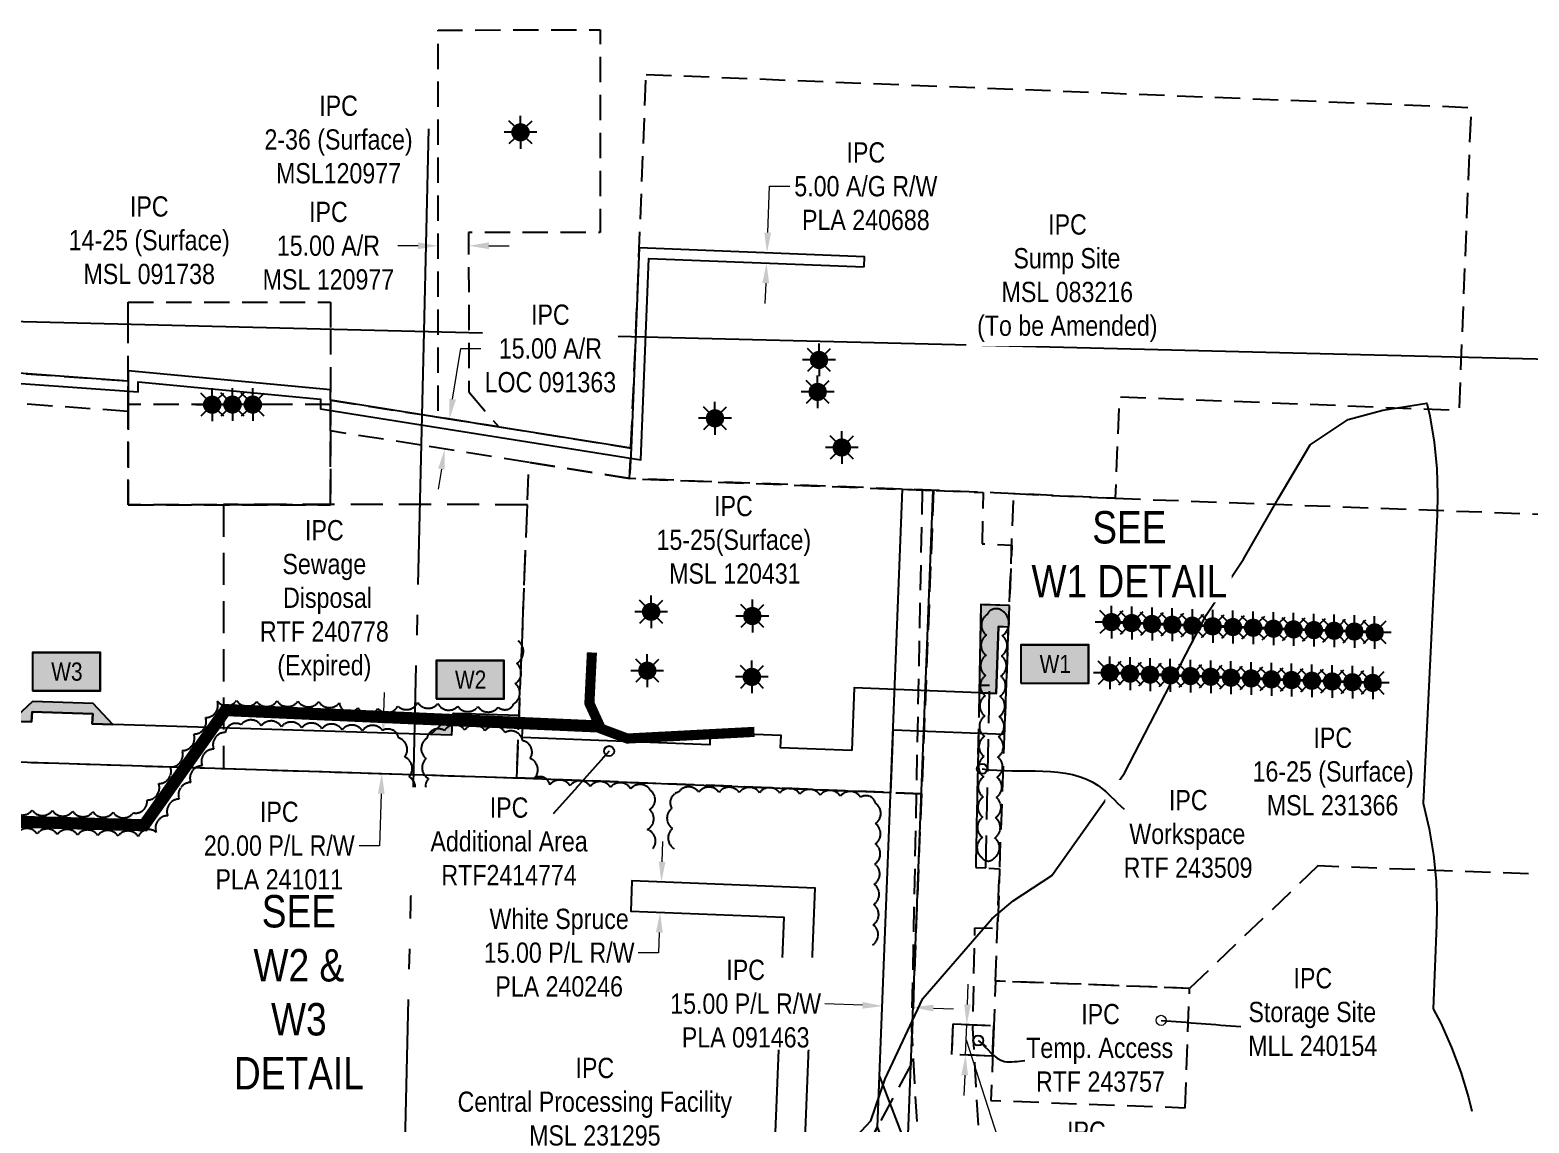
# Model space of a CAD drawing. Extents: x 394645 to 397479, y 6164206 to 6165973.
# Drawn here: x 395394 to 396134, y 6164742 to 6165282 of the extents above; entities that cross this region are included whole.
import ezdxf
from ezdxf.enums import TextEntityAlignment as Align

# ---------------------------------------------------------------- set-up
doc = ezdxf.new("R2010")
doc.units = 0
doc.header["$LTSCALE"] = 5
doc.header["$PDSIZE"] = 0.5
for name, pattern in [('0', [1, 1, 0]), ('foc-ACCESSROAD', [3.75, 2.5, -1.25]), ('foc-QUARTERLINE', [33, 25, -3, 2, -3]), ('HIDDEN2', [4.7625, 3.175, -1.5875])]:
    doc.linetypes.add(name, pattern=pattern)
doc.layers.get('Defpoints').update_dxf_attribs({"color": 9})
for name, color, linetype in [('AS-ROADS', 254, 'Continuous'), ('C-AR', 13, 'foc-ACCESSROAD'), ('C-RW', 13, 'Continuous'), ('C-WS', 13, 'foc-ACCESSROAD'), ('C-WS-S', 8, 'Continuous'), ('DETAIL-T', 7, 'Continuous'), ('F-RW', 190, 'Continuous'), ('L-SEC', 7, 'Continuous'), ('L-SECQ', 8, 'foc-QUARTERLINE'), ('P-TEMP-H', 41, 'Continuous'), ('P-TEMP_WORKSPACE', 46, 'Continuous'), ('T-BUSH', 110, '0'), ('T-EXISTING TFA', 220, 'HIDDEN2'), ('T-EXISTING TFA-T', 220, 'Continuous'), ('WETLAND', 143, 'Continuous')]:
    doc.layers.add(name, color=color, linetype=linetype)
for name, color, linetype, lineweight in [('C-AR-T', 13, 'Continuous', 9), ('C-RW-T', 13, 'Continuous', 9), ('C-WS-T', 13, 'Continuous', 9), ('F-RW-T', 190, 'Continuous', 9)]:
    doc.layers.add(name, color=color, linetype=linetype, lineweight=lineweight)
doc.layers.add('P-100m WELL BORE BUFFER', color=7, linetype='Continuous', true_color=0xf5ffd6)
doc.styles.add('100L', font='ARIALN.TTF', dxfattribs={"height": 11})
doc.styles.add('80CG', font='ARIALN.TTF', dxfattribs={"height": 10})
doc.styles.add('80L', font='ARIALN.TTF', dxfattribs={"height": 10})
doc.dimstyles.new('Compass 5 000', dxfattribs={"dimscale": 5, "dimtxt": 9, "dimasz": 2, "dimexe": 0.2, "dimexo": 0.0625, "dimgap": 0.5, "dimtad": 0, "dimtih": 1, "dimtoh": 1, "dimzin": 0, "dimdsep": 46, "dimtxsty": '80CG', "dimcen": 0.1, "dimse1": 1, "dimse2": 1, "dimclrd": 256, "dimclrt": 256, "dimaunit": 1, "dimadec": 4, "dimazin": 0, "dimtfac": 0.06, "dimtofl": 0, "dimtmove": 0, "dimatfit": 1, "dimfxl": 0.2, "dimtolj": 1, "dimtzin": 0, "dimlwd": -1, "dimarcsym": 0})

# ---------------------------------------------------------------- blocks, each defined once
blk = doc.blocks.new('A$C13A22376')
at = {"layer": 'AS-ROADS', "const_width": 4.998, "flags": 128}
blk.add_lwpolyline([(395751.692, 6164935.574), (395688.898, 6164932.285), (395675.913, 6164937.15), (395670.17, 6164949.698), (395671.411, 6164974.767)], dxfattribs=at)
blk = doc.blocks.new('*D27')
at = {"layer": 'C-AR-T', "transparency": 16777216}
for p, q in [((395602.61, 6165099.92), (395606.59, 6165124.86)), ((395606.59, 6165124.86), (395616.59, 6165124.86)), ((395597.1, 6165065.36), (395595.53, 6165055.49))]:
    blk.add_line(p, q, dxfattribs=at)
for points in [[(395600.97, 6165100.18), (395604.26, 6165099.66), (395601.04, 6165090.05)], [(395595.46, 6165065.63), (395598.75, 6165065.1), (395598.68, 6165075.24)]]:
    blk.add_solid(points, dxfattribs=at)
at = {"layer": 'Defpoints', "color": 0, "transparency": 16777216}
for p in [(395564.58, 6165095.86), (395562.22, 6165081.05), (395598.68, 6165075.24)]:
    blk.add_point(p, dxfattribs=at)
at = {"layer": 'C-AR-T', "transparency": 16777216, "insert": (395650.89, 6165124.86), "char_height": 10, "attachment_point": 5, "style": '80CG', "bg_fill": 3, "box_fill_scale": 1.1, "bg_fill_color": 256, "bg_fill_true_color": 13158600, "bg_fill_transparency": 0}
blk.add_mtext('\\A1;IPC\\P15.00 A/R\\PLOC 091363', dxfattribs=at)
blk = doc.blocks.new('*D28')
at = {"layer": 'C-AR-T', "transparency": 16777216}
for p, q in [((395585.53, 6165175.61), (395575.53, 6165175.61)), ((395620.53, 6165175.62), (395630.53, 6165175.62))]:
    blk.add_line(p, q, dxfattribs=at)
for points in [[(395585.53, 6165177.28), (395585.53, 6165173.95), (395595.53, 6165175.61)], [(395620.53, 6165177.28), (395620.53, 6165173.95), (395610.53, 6165175.62)]]:
    blk.add_solid(points, dxfattribs=at)
at = {"layer": 'Defpoints', "color": 0, "transparency": 16777216}
for p in [(395595.53, 6165176.23), (395595.53, 6165175.61), (395610.53, 6165176.24)]:
    blk.add_point(p, dxfattribs=at)
at = {"layer": 'C-AR-T', "transparency": 16777216, "insert": (395541.25, 6165175.61), "char_height": 10, "attachment_point": 5, "style": '80CG'}
blk.add_mtext('\\A1;IPC\\P15.00 A/R^JMSL 120977', dxfattribs=at)
blk = doc.blocks.new('*D36')
at = {"layer": 'C-AR-T', "transparency": 16777216}
for p, q in [((395856.93, 6164801.02), (395857.32, 6164811.01)), ((395855.95, 6164775.98), (395856.54, 6164791.03)), ((395856.25, 6164783.5), (395876.38, 6164721.4)), ((395855.56, 6164765.98), (395855.17, 6164755.99)), ((395876.38, 6164721.4), (395881.38, 6164721.4))]:
    blk.add_line(p, q, dxfattribs=at)
for points in [[(395855.27, 6164801.09), (395858.6, 6164800.96), (395856.54, 6164791.03)], [(395853.89, 6164766.05), (395857.22, 6164765.92), (395855.95, 6164775.98)]]:
    blk.add_solid(points, dxfattribs=at)
at = {"layer": 'Defpoints', "color": 0, "transparency": 16777216}
for p in [(395856.54, 6164791.03), (395862.27, 6164790.81), (395861.68, 6164775.75)]:
    blk.add_point(p, dxfattribs=at)
at = {"layer": 'C-AR-T', "transparency": 16777216, "insert": (395915.7, 6164721.4), "char_height": 10, "attachment_point": 5, "style": '80CG', "bg_fill": 3, "box_fill_scale": 1.1, "bg_fill_color": 256, "bg_fill_true_color": 13158600, "bg_fill_transparency": 0}
blk.add_mtext('\\A1;IPC\\P15.00 A/R\\PLOC 241119', dxfattribs=at)
blk = doc.blocks.new('*D41')
at = {"layer": 'C-RW-T', "transparency": 16777216}
for p, q in [((395805.12, 6164800.56), (395786.43, 6164801.31)), ((395840.07, 6164799.16), (395850.06, 6164798.76))]:
    blk.add_line(p, q, dxfattribs=at)
for points in [[(395805.18, 6164802.23), (395805.05, 6164798.9), (395815.11, 6164800.16)], [(395840.14, 6164800.83), (395840, 6164797.5), (395830.08, 6164799.56)]]:
    blk.add_solid(points, dxfattribs=at)
at = {"layer": 'Defpoints', "color": 0, "transparency": 16777216}
for p in [(395815.33, 6164805.66), (395830.3, 6164805.06), (395815.11, 6164800.16)]:
    blk.add_point(p, dxfattribs=at)
at = {"layer": 'C-RW-T', "transparency": 16777216, "insert": (395747.35, 6164801.31), "char_height": 10, "attachment_point": 5, "style": '80CG', "bg_fill": 3, "box_fill_scale": 1.1, "bg_fill_color": 256, "bg_fill_true_color": 13158600, "bg_fill_transparency": 0}
blk.add_mtext('\\A1;IPC\\P15.00 P/L R/W\\PPLA 091463', dxfattribs=at)
blk = doc.blocks.new('*D43')
at = {"layer": 'C-RW-T', "transparency": 16777216}
for p, q in [((395758.26, 6165182.11), (395759.16, 6165204.98)), ((395759.16, 6165204.98), (395769.16, 6165204.98)), ((395757.27, 6165157.13), (395756.88, 6165147.14))]:
    blk.add_line(p, q, dxfattribs=at)
for points in [[(395756.59, 6165182.18), (395759.92, 6165182.05), (395757.86, 6165172.12)], [(395755.61, 6165157.2), (395758.94, 6165157.07), (395757.67, 6165167.13)]]:
    blk.add_solid(points, dxfattribs=at)
at = {"layer": 'Defpoints', "color": 0, "transparency": 16777216}
for p in [(395754.83, 6165172.24), (395757.86, 6165172.12), (395754.63, 6165167.25)]:
    blk.add_point(p, dxfattribs=at)
at = {"layer": 'C-RW-T', "transparency": 16777216, "insert": (395806.72, 6165204.98), "char_height": 10, "attachment_point": 5, "style": '80CG'}
blk.add_mtext('\\A1;IPC\\P5.00 A/G R/W\\PPLA 240688', dxfattribs=at)
blk = doc.blocks.new('*D46')
at = {"layer": 'Defpoints', "color": 0, "transparency": 16777216}
for p in [(395710.15, 6164861.28), (395705.1, 6164846.47), (395709.55, 6164846.29)]:
    blk.add_point(p, dxfattribs=at)
at = {"layer": 'F-RW-T', "transparency": 16777216}
for p, q in [((395706.11, 6164871.45), (395706.51, 6164881.44)), ((395704.7, 6164836.48), (395704.3, 6164826.49)), ((395704.3, 6164826.49), (395694.3, 6164826.49))]:
    blk.add_line(p, q, dxfattribs=at)
for points in [[(395704.44, 6164871.51), (395707.77, 6164871.38), (395705.71, 6164861.46)], [(395703.04, 6164836.55), (395706.37, 6164836.41), (395705.1, 6164846.47)]]:
    blk.add_solid(points, dxfattribs=at)
at = {"layer": 'F-RW-T', "transparency": 16777216, "insert": (395655.22, 6164826.49), "char_height": 10, "attachment_point": 5, "style": '80CG'}
blk.add_mtext('\\A1;White Spruce\\P15.00 P/L R/W\\PPLA 240246', dxfattribs=at)
blk = doc.blocks.new('GAS')
h = blk.add_hatch(color=255)
h.dxf.hatch_style = 1
edge = h.paths.add_edge_path()
edge.add_arc((0, 0), 0.9, 0, 360)
for p, q in [((0, 0.81), (0, 1.62)), ((-0.81, 0), (-1.62, 0)), ((-0.57, 0.57), (-1.14, 1.14)), ((0.57, 0.57), (1.14, 1.14)), ((1.62, 0), (0.81, 0)), ((-0.57, -0.57), (-1.14, -1.14)), ((0, -0.81), (0, -1.62)), ((1.14, -1.14), (0.57, -0.57))]:
    blk.add_line(p, q)
blk.add_circle((0, 0), 0.8)
blk = doc.blocks.new('Temp_Area_Small_Pink')
at = {"true_color": 0xff8aff}
h = blk.add_hatch(color=211, dxfattribs=at)
h.dxf.hatch_style = 1
h.paths.add_polyline_path([(-16.83, -9.44), (16.33, -9.44), (16.33, 9.05), (-16.83, 9.05)])
at = {"color": 250}
for points in [[(-17.03, -9.64), (16.53, -9.64), (16.53, 9.25), (-17.03, 9.25)], [(-16.93, -9.54), (16.43, -9.54), (16.43, 9.15), (-16.93, 9.15)]]:
    blk.add_lwpolyline(points, close=True, dxfattribs=at)
at = {"color": 250, "style": '80L'}
blk.add_attdef('TEMPORARY', text='', height=9, dxfattribs=at).set_placement((0, -0.15), align=Align.MIDDLE_CENTER)
blk = doc.blocks.new('*D49')
at = {"layer": 'C-RW-T', "transparency": 16777216}
for p, q in [((395568.61, 6164944.96), (395568.93, 6164954.95)), ((395567.33, 6164904.99), (395566.52, 6164879.36)), ((395566.52, 6164879.36), (395556.52, 6164879.36))]:
    blk.add_line(p, q, dxfattribs=at)
for points in [[(395566.94, 6164945.01), (395570.28, 6164944.9), (395568.29, 6164934.96)], [(395565.67, 6164905.04), (395569, 6164904.94), (395567.65, 6164914.98)]]:
    blk.add_solid(points, dxfattribs=at)
at = {"layer": 'Defpoints', "color": 0, "transparency": 16777216}
for p in [(395531.43, 6164936.14), (395530.79, 6164916.16), (395567.65, 6164914.98)]:
    blk.add_point(p, dxfattribs=at)
at = {"layer": 'C-RW-T', "transparency": 16777216, "insert": (395516.98, 6164879.36), "char_height": 10, "attachment_point": 5, "style": '80CG'}
blk.add_mtext('\\A1;IPC\\P20.00 P/L R/W\\PPLA 241011', dxfattribs=at)

msp = doc.modelspace()

# ---------------------------------------------------------------- hatches: boundary and pattern name
at = {"layer": 'P-TEMP-H'}
h = msp.add_hatch(color=256, dxfattribs=at)
h.dxf.hatch_style = 1
h.paths.add_polyline_path([(395877.666, 6164997.924), (395863.575, 6164998.422), (395862.716, 6164954.915), (395871.051, 6164954.59), (395872.28, 6164987.554), (395877.274, 6164987.368)])
h = msp.add_hatch(color=256, dxfattribs=at)
h.dxf.hatch_style = 1
h.paths.add_polyline_path([(395394.647, 6164940.506), (395394.842, 6164945.499), (395424.805, 6164944.542), (395424.611, 6164939.549), (395434.78, 6164939.225), (395425.093, 6164949.551), (395395.108, 6164950.508), (395384.782, 6164940.821)])
h = msp.add_hatch(color=256, dxfattribs=at)
h.dxf.hatch_style = 1
h.paths.add_polyline_path([(395635.294, 6164938.807), (395602.303, 6164939.875), (395602.069, 6164933.884), (395591.61, 6164934.218), (395602.972, 6164944.872), (395635.491, 6164943.823)])

# ---------------------------------------------------------------- linework, layer by layer
at = {"layer": 'AS-ROADS', "const_width": 6, "flags": 128}
msp.add_lwpolyline([(395675.426, 6164938.214), (395490.463, 6164946.338), (395450.158, 6164889.458), (395295.367, 6164893.727), (395290.175, 6164772.5)], dxfattribs=at)
at = {"layer": 'C-AR'}
for points in [[(395442.324, 6165108.834), (395442.321, 6165093.801), (394943.128, 6165129.626), (394943.125, 6165144.659), (395442.324, 6165108.834)], [(395690.738, 6165075.746), (395690.094, 6165060.665), (395640.378, 6165068.59), (395587.047, 6165077.092), (395542.312, 6165084.223), (395542.31, 6165099.408), (395587.399, 6165092.22), (395595.545, 6165090.922), (395625.354, 6165086.169), (395690.738, 6165075.746)]]:
    msp.add_lwpolyline(points, close=True, dxfattribs=at)
at = {"layer": 'C-AR', "flags": 128}
msp.add_lwpolyline([(396075.926, 6164216.746), (395975.569, 6164352.269), (395922.549, 6164427.475), (395856.229, 6164517.062), (395857.554, 6164554.869), (395850.887, 6164591.81), (395836.463, 6164692.807), (395833.166, 6164722.992), (395829.437, 6164788.487), (395834.697, 6165054.996), (395864.668, 6165053.821), (395864.167, 6165028.411), (395878.832, 6165027.823), (395877.666, 6164997.924), (395877.666, 6164997.924), (395863.575, 6164998.422), (395861.012, 6164868.554), (395872.814, 6164867.986), (395871.842, 6164838.346), (395860.42, 6164838.571), (395859.443, 6164789.044), (395863.062, 6164725.474), (395866.22, 6164696.556), (395880.497, 6164596.594), (395887.179, 6164559.567), (395890.795, 6164543.805), (395897.946, 6164524.451), (395903.156, 6164513.51), (395906.767, 6164515.229), (395911.861, 6164504.53), (395937.767, 6164464.874), (395949.333, 6164448.469), (395946.065, 6164446.165), (395999.877, 6164369.835), (396113.945, 6164215.796)], dxfattribs=at)
msp.add_lwpolyline([(395869.935, 6164790.47), (395869.334, 6164775.482), (395860.201, 6164775.848), (395849.193, 6164776.29), (395849.795, 6164791.278), (395859.489, 6164790.889), (395869.935, 6164790.47)], close=True, dxfattribs=at)
at = {"layer": 'C-RW', "flags": 128}
msp.add_lwpolyline([(395805.928, 6165165.221), (395806.125, 6165170.216), (395694.765, 6165174.61), (395690.738, 6165075.746), (395542.31, 6165099.408), (395542.309, 6165104.43), (395442.325, 6165113.856), (395442.324, 6165108.834), (395340.827, 6165116.113), (395340.826, 6165139.569), (395300.826, 6165140.575), (395300.826, 6165189.184), (395231.319, 6165189.185), (395231.319, 6165184.186), (395295.828, 6165184.186), (395295.828, 6165135.702), (395335.828, 6165134.695), (395335.828, 6165111.461), (395447.321, 6165103.464), (395447.322, 6165108.364), (395537.312, 6165099.881), (395537.312, 6165095.143), (395695.504, 6165069.925), (395699.556, 6165169.419)], close=True, dxfattribs=at)
at = {"layer": 'C-RW'}
for points in [[(395799.816, 6164926.37), (395764.584, 6164927.751), (395764.819, 6164933.742), (395729.871, 6164935.113), (395729.636, 6164929.121), (395637.027, 6164932.753), (395637.26, 6164938.744), (395602.303, 6164939.875), (395602.069, 6164933.884), (395424.611, 6164939.549), (395424.805, 6164944.542), (395394.842, 6164945.499), (395394.647, 6164940.506), (395340.975, 6164942.22)], [(396065.389, 6164217.009), (395990.094, 6164318.74), (395846.131, 6164513.261), (395847.174, 6164585.626), (395848.056, 6164646.772), (395833.093, 6164686.026), (395826.215, 6164704.263), (395819.596, 6164721.436), (395812.549, 6164740.56), (395813.523, 6164765.433), (395825.937, 6164732.867), (395827.276, 6164729.354), (395834.527, 6164710.33), (395843.894, 6164685.757), (395858.04, 6164648.647), (395857.182, 6164585.369), (395856.247, 6164516.396), (396002.763, 6164318.425), (396078.059, 6164216.693)]]:
    msp.add_lwpolyline(points, dxfattribs=at)
msp.add_polyline3d([(395773.032, 6164224.332, 622.014), (395790.176, 6164696.297, 612.402), (395812.549, 6164740.56, 612.953), (395824.883, 6165055.445, 600), (395839.871, 6165054.857, 600), (395827.41, 6164736.709, 612.953), (395805.047, 6164692.466, 612.402), (395788.028, 6164223.959, 621.994)], dxfattribs=at)
at = {"layer": 'C-WS', "flags": 128}
for points in [[(395610.537, 6165103.525), (395625.354, 6165086.169), (395595.545, 6165090.922), (395595.539, 6165133.165), (395595.533, 6165182.21), (395595.524, 6165282.174), (395675.496, 6165282.183), (395675.506, 6165182.218), (395610.527, 6165182.212), (395610.534, 6165132.789), (395610.537, 6165103.525)], [(395698.153, 6165260.236), (396105.665, 6165243.92), (396099.705, 6165094.24), (395961.858, 6165099.712), (395931.875, 6165100.874), (395929.924, 6165050.947), (395869.918, 6165053.666), (395690.036, 6165060.72), (395693.056, 6165130.572)], [(395840.195, 6165054.742), (395834.292, 6164905.003), (395819.337, 6164905.584), (395634.279, 6164912.86), (395640.378, 6165068.59), (395690.094, 6165060.665), (395825.346, 6165055.327), (395840.195, 6165054.742)]]:
    msp.add_lwpolyline(points, close=True, dxfattribs=at)
at = {"layer": 'C-WS'}
for points in [[(395542.317, 6165047.745), (395442.309, 6165047.773), (395442.321, 6165093.801), (395442.324, 6165108.834), (395442.33, 6165137.015), (395442.333, 6165147.715), (395542.303, 6165147.723), (395542.305, 6165134.502), (395542.31, 6165099.408), (395542.312, 6165084.223), (395542.317, 6165047.745)], [(395542.31, 6165097.228), (395442.346, 6165097.256), (395442.321, 6165093.801), (395442.324, 6165108.834), (395442.33, 6165137.015), (395442.333, 6165147.715), (395542.303, 6165147.723), (395542.305, 6165134.502), (395542.31, 6165099.408), (395542.312, 6165084.223), (395542.31, 6165097.228)], [(395542.317, 6165047.745), (395542.31, 6165097.228), (395442.346, 6165097.256), (395442.353, 6165047.773)], [(395870.756, 6164812.487), (395879.73, 6165053.233), (395929.906, 6165050.938), (396159.417, 6165042.37), (396152.786, 6164864.757), (396030.021, 6164869.34), (395966.641, 6164808.908)]]:
    msp.add_lwpolyline(points, close=True, dxfattribs=at)
msp.add_lwpolyline([(395790.176, 6164696.297), (395784.751, 6164547.024), (395574.888, 6164555.178), (395164.376, 6164571.206), (395174.704, 6164870.81), (395300.838, 6164865.794), (395300.794, 6164923.504), (395634.215, 6164912.859), (395834.134, 6164905.02), (395828.944, 6164771.165), (395812.549, 6164740.56), (395790.176, 6164696.297)], dxfattribs=at)
at = {"layer": 'F-RW', "flags": 128}
msp.add_lwpolyline([(396306.852, 6164210.896), (396252.465, 6164284.366), (396047.467, 6164398.547), (395763.68, 6164408.524), (395781.754, 6164858.4), (395691.194, 6164862.039), (395690.592, 6164847.056), (395766.17, 6164844.02), (395748.092, 6164394.068), (396043.328, 6164383.689), (396242.34, 6164272.842), (396287.734, 6164211.522)], dxfattribs=at)
at = {"layer": 'L-SEC'}
msp.add_line((396392.964, 6165113.317, 626.499), (394783.398, 6165152.947, 602.497), dxfattribs=at)
at = {"layer": 'L-SECQ'}
for p, q in [((395590.711, 6165233.44), (395588.358, 6165133.345)), ((395588.358, 6165133.345), (395570.319, 6164359.202))]:
    msp.add_line(p, q, dxfattribs=at)
at = {"layer": 'P-TEMP_WORKSPACE', "flags": 128}
for points in [[(395877.666, 6164997.924), (395863.575, 6164998.422), (395862.716, 6164954.915), (395871.051, 6164954.59), (395872.28, 6164987.554), (395877.274, 6164987.368)], [(395394.647, 6164940.506), (395394.842, 6164945.499), (395424.805, 6164944.542), (395424.611, 6164939.549), (395434.78, 6164939.225), (395425.093, 6164949.551), (395395.108, 6164950.508), (395384.782, 6164940.821)], [(395635.294, 6164938.807), (395602.303, 6164939.875), (395602.069, 6164933.884), (395591.61, 6164934.218), (395602.972, 6164944.872), (395635.491, 6164943.823)]]:
    msp.add_lwpolyline(points, close=True, dxfattribs=at)
at = {"layer": 'T-BUSH', "flags": 128}
msp.add_lwpolyline([(395874.557, 6164995.034, 0.5205671), (395866.475, 6164993.371, 0.5205671), (395866.277, 6164983.376, 0.5205671), (395866.08, 6164973.382, 0.5205671), (395865.883, 6164963.387, 0.5205671), (395865.686, 6164953.393, 0.5205671), (395865.488, 6164943.398, 0.5205671), (395865.291, 6164933.404, 0.5205671), (395865.094, 6164923.409, 0.5205671), (395864.897, 6164913.415, 0.5205671), (395864.699, 6164903.421, 0.5205671), (395864.502, 6164893.426, 0.5205671), (395864.305, 6164883.432, 0.5205671), (395864.108, 6164873.437, 0.5205671), (395870.008, 6164873.225, 0.5205671), (395870.381, 6164883.214, 0.5205671), (395870.754, 6164893.204, 0.5205671), (395871.127, 6164903.193, 0.5205671), (395871.5, 6164913.182, 0.5205671), (395871.874, 6164923.172, 0.5205671), (395872.247, 6164933.161, 0.5205671), (395872.62, 6164943.151, 0.5205671), (395872.993, 6164953.14, 0.5205671), (395873.366, 6164963.13, 0.5205671), (395873.739, 6164973.119, 0.5205671), (395874.112, 6164983.109, 0.5205671)], format="xyb", close=True, dxfattribs=at)
for points in [[(395546.621, 6164949.864, 0.7047234), (395555.742, 6164947.514, 0.5205671), (395565.727, 6164947.053, 0.5205671), (395575.565, 6164948.362, 0.5205671), (395585.363, 6164950.082, 0.5205671), (395595.347, 6164949.595, 0.5205671), (395605.122, 6164948.212, 0.5205671), (395615.117, 6164948.107, 0.5205671), (395625.11, 6164947.828, 0.5205671), (395632.851, 6164949.468, 0.5205671), (395633.568, 6164959.438, 0.5205671), (395634.274, 6164969.41, 0.5205671), (395635.055, 6164980.554)], [(395284.183, 6164772.757, 0.520567), (395284.61, 6164782.744, 0.5205671), (395285.038, 6164792.731, 0.5205671), (395285.466, 6164802.718, 0.5205671), (395285.894, 6164812.706, 0.5205671), (395286.321, 6164822.693, 0.5205671), (395286.749, 6164832.68, 0.5205671), (395287.177, 6164842.667, 0.5205671), (395287.605, 6164852.654, 0.5205671), (395288.032, 6164862.642, 0.5205671), (395288.46, 6164872.629, 0.5205671), (395288.888, 6164882.616, 0.5205671), (395289.316, 6164892.603, 0.5205671), (395295.023, 6164899.737, 0.5205671), (395305.016, 6164899.461, 0.5205671), (395315.009, 6164899.185, 0.5205671), (395325.001, 6164898.91, 0.5205671), (395334.994, 6164898.634, 0.5205671), (395344.986, 6164898.359, 0.5205671), (395354.979, 6164898.083, 0.5205671), (395364.972, 6164897.807, 0.5205671), (395374.964, 6164897.532, 0.5205671), (395384.957, 6164897.256, 0.5205671), (395394.949, 6164896.981, 0.5205671), (395404.942, 6164896.705, 0.5205671), (395414.934, 6164896.43, 0.5205671), (395424.927, 6164896.154, 0.5205671), (395434.92, 6164895.878, 0.5205671), (395444.912, 6164895.603, 0.5205671), (395451.628, 6164901.893, 0.5205671), (395457.414, 6164910.044, 0.5205671), (395463.2, 6164918.196, 0.5205671), (395468.987, 6164926.347, 0.5205671), (395474.773, 6164934.499, 0.5205671), (395480.559, 6164942.65, 0.5205671), (395486.345, 6164950.801, 0.5205671), (395495.874, 6164951.138, 0.5205671), (395505.852, 6164950.534, 0.5205671), (395515.879, 6164950.825, 0.5205671), (395515.879, 6164950.825, 0.5205671), (395526.227, 6164950.701, 0.5205671), (395526.227, 6164950.701, 0.5205671), (395536.476, 6164950.479, 0.5205671), (395536.476, 6164950.479, 0.5205671), (395546.621, 6164949.864, 0.5205671), (395546.621, 6164949.864)], [(395582.039, 6164903.444, 0.5205671), (395581.074, 6164913.393, 0.5205671), (395578.934, 6164923.139, 0.5205671), (395575.936, 6164932.591, 0.5205671), (395568.018, 6164936.269, 0.5205671), (395558.026, 6164936.067, 0.5205671), (395548.042, 6164936.574, 0.5205671), (395538.059, 6164937.081, 0.5205671), (395528.075, 6164937.588, 0.5205671), (395518.091, 6164938.096, 0.5205671), (395508.108, 6164938.603, 0.5205671), (395498.124, 6164939.11, 0.5205671), (395490.281, 6164935.271, 0.5205671), (395484.597, 6164927.048, 0.5205671), (395478.912, 6164918.825, 0.5205671), (395473.227, 6164910.603, 0.5205671), (395467.543, 6164902.38, 0.5205671), (395461.858, 6164894.157, 0.5205671), (395456.173, 6164885.935, 0.5205671), (395447.339, 6164883.906, 0.5205671), (395437.346, 6164884.157, 0.5205671), (395427.352, 6164884.408, 0.5205671), (395417.359, 6164884.659, 0.5205671), (395407.366, 6164884.909, 0.5205671), (395397.373, 6164885.16, 0.5205671), (395387.379, 6164885.411, 0.5205671), (395377.386, 6164885.662, 0.5205671), (395367.393, 6164885.912, 0.5205671), (395357.4, 6164886.163, 0.5205671), (395347.406, 6164886.414, 0.5205671), (395337.413, 6164886.665, 0.5205671), (395327.42, 6164886.916, 0.5205671), (395317.427, 6164887.166, 0.5205671), (395307.433, 6164887.417, 0.5205671), (395300.95, 6164883.911, 0.5205671), (395300.522, 6164873.924, 0.5205671), (395300.094, 6164863.937, 0.5205671), (395299.667, 6164853.95, 0.5205671), (395299.239, 6164843.963, 0.5205671), (395298.811, 6164833.975, 0.5205671), (395298.384, 6164823.988, 0.5205671), (395297.956, 6164814.001, 0.5205671), (395297.528, 6164804.014, 0.5205671), (395297.1, 6164794.026, 0.5205671), (395296.673, 6164784.039, 0.5205671), (395296.167, 6164772.243, 0.5205671)], [(395701.576, 6164878.014, 0.5205671), (395698.777, 6164887.317, 0.5205671), (395699.929, 6164897.247, 0.5205671), (395700.485, 6164906.535, 0.5205671), (395690.568, 6164907.484, 0.5205671), (395680.601, 6164908.23, 0.5205671), (395670.612, 6164908.621, 0.5205671), (395660.623, 6164909.011, 0.5205671), (395650.635, 6164909.401, 0.5205671), (395643.1, 6164912.719, 0.5205671), (395640.973, 6164922.486, 0.5205671), (395637.154, 6164931.24, 0.5205671), (395628.53, 6164935.294, 0.5205671), (395618.57, 6164936.151, 0.5205671), (395608.595, 6164936.507, 0.5205671), (395598.602, 6164936.251, 0.5205671), (395589.882, 6164932.385, 0.5205671), (395589.493, 6164922.396, 0.5205671), (395590.747, 6164912.5, 0.5205671), (395591.954, 6164904.633, 0.5205671)], [(395810.079, 6164830.335, 0.5205671), (395810.343, 6164840.328, 0.5205671), (395810.606, 6164850.321, 0.5205671), (395810.869, 6164860.314, 0.5205671), (395811.132, 6164870.307, 0.5205671), (395811.395, 6164880.3, 0.5205671), (395811.481, 6164890.295, 0.5205671), (395811.515, 6164900.292, 0.5205671), (395804.139, 6164903.275, 0.5205671), (395794.156, 6164903.791, 0.5205671), (395784.173, 6164904.306, 0.5205671), (395774.19, 6164904.822, 0.5205671), (395764.207, 6164905.337, 0.5205671), (395754.213, 6164905.501, 0.5205671), (395744.217, 6164905.587, 0.5205671), (395734.221, 6164905.673, 0.5205671), (395724.225, 6164905.759, 0.5205671), (395714.229, 6164905.845, 0.5205671), (395710.911, 6164897.806, 0.5205671), (395711.24, 6164887.873, 0.5205671), (395712.103, 6164877.872)]]:
    msp.add_lwpolyline(points, format="xyb", dxfattribs=at)
at = {"layer": 'T-EXISTING TFA'}
for points in [[(395634.279, 6164912.86), (395639.563, 6165047.769), (395489.49, 6165047.811), (395489.49, 6164917.48), (395634.279, 6164912.86)], [(395866.009, 6164868.455), (395867.784, 6164958.403), (395862.787, 6164958.502), (395861.012, 6164868.554)], [(395849.197, 6164776.286), (395849.787, 6164791.335), (395869.764, 6164790.553), (395869.174, 6164775.503)]]:
    msp.add_lwpolyline(points, close=True, dxfattribs=at)
at = {"layer": 'WETLAND'}
msp.add_lwpolyline([(395795.208, 6164728.54), (395809.228, 6164743.436), (395816.238, 6164764.174), (395834.931, 6164803.897), (395869.007, 6164843.259), (395879.481, 6164852.075), (395898.605, 6164864.65), (395934.531, 6164915.179), (395974.838, 6164993.165), (395993.239, 6165020.913), (396010.472, 6165050.705), (396026.244, 6165077.285), (396044.937, 6165089.844), (396062.17, 6165094.517), (396083.802, 6165097.978), (396085.288, 6165091.605), (396087.42, 6165078.692), (396088.703, 6165065.667), (396089.131, 6165052.587), (396088.9, 6165042.972), (396082.033, 6164900.297), (396084.965, 6164887.724), (396087.097, 6164874.811), (396088.379, 6164861.787), (396088.808, 6164848.706), (396088.633, 6164840.349), (396086.897, 6164798.856), (396090.672, 6164791.656), (396096.073, 6164779.735), (396100.683, 6164767.486), (396104.482, 6164754.962), (396106.031, 6164748.321)], dxfattribs=at)

# ---------------------------------------------------------------- block references
at = {"layer": 'AS-ROADS'}
msp.add_blockref('A$C13A22376', (0, 0), dxfattribs=at)
at = {"layer": 'C-WS-S', "xscale": 4.998209999999951, "yscale": 4.998209999999951, "zscale": 4.998209999999951}
for p in [(395636.141, 6165231.658), (395483.861, 6165097.128), (395493.881, 6165097.222), (395503.898, 6165097.205), (395732.188, 6165090.417), (395700.674, 6164994.862), (395698.75, 6164965.795)]:
    msp.add_blockref('GAS', p, dxfattribs=at)
at = {"layer": 'C-WS-S', "color": 2, "xscale": 4.998209999999957, "yscale": 4.998209999999957, "zscale": 4.998209999999957}
for p in [(395783.594, 6165119.252), (395782.902, 6165103.458), (395794.848, 6165076.007), (395750.651, 6164992.779), (395750.438, 6164962.724)]:
    msp.add_blockref('GAS', p, dxfattribs=at)
at = {"layer": 'C-WS-S', "color": 5, "xscale": 5, "yscale": 5, "zscale": 5}
for p in [(395928.065, 6164989.776), (395938.071, 6164989.315), (395948.078, 6164988.854), (395958.088, 6164988.505), (395968.032, 6164988.045), (395978.041, 6164987.696), (395988.051, 6164987.346), (395998.06, 6164986.997), (396008.067, 6164986.536), (396018.013, 6164986.188), (396028.023, 6164985.838), (396038.032, 6164985.489), (396048.042, 6164985.14), (396058.049, 6164984.679), (395927.217, 6164964.746), (395937.223, 6164964.285), (395947.104, 6164963.827), (395957.114, 6164963.477), (395967.06, 6164963.129), (395977.07, 6164962.779), (395987.077, 6164962.319), (395997.086, 6164961.969), (396007.093, 6164961.508), (396017.04, 6164961.16), (396027.05, 6164960.811), (396037.059, 6164960.461), (396047.069, 6164960.112), (396057.078, 6164959.763)]:
    msp.add_blockref('GAS', p, dxfattribs=at)
at = {"layer": 'P-100m WELL BORE BUFFER'}
for p, values in [((395900.286, 6164969.247), {'TEMPORARY': 'W1'}), ((395412.069, 6164965.502), {'TEMPORARY': 'W3'}), ((395611.492, 6164961.522), {'TEMPORARY': 'W2'})]:
    msp.add_blockref('Temp_Area_Small_Pink', p, dxfattribs=at).add_auto_attribs(values)

# ---------------------------------------------------------------- texts
at = {"layer": 'C-WS-T', "insert": (395452.74, 6165178.308), "char_height": 9.99642, "width": 94.0334, "attachment_point": 5, "style": '80CG'}
msp.add_mtext('\\A1;IPC\\P14-25 (Surface)\\PMSL 091738', dxfattribs=at)
at = {"layer": 'C-WS-T', "attachment_point": 1, "style": '80L'}
for s, width, insert, char_height in [('\\pi24.90908;IPC\\P\\pi-3.55592;15-25(Surface)\\P\\pi2.68668;MSL 120431', 67.34241, (395706.879, 6165052.098), 9.99633), ('\\pi29.88298;IPC\\P\\pi7.62395;Storage Site\\P\\pi7.50112;MLL 240154', 77.30297, (395988.089, 6164818.93), 10.0036)]:
    msp.add_mtext_dynamic_manual_height_columns(s, width=width, gutter_width=50, heights=[0], dxfattribs=dict(at, insert=insert, char_height=char_height))

# ---------------------------------------------------------------- dimensions: what is measured, and where the dimension line sits
at = {"layer": 'C-RW-T', "color": 5}
dim = msp.add_linear_dim(base=(395757.864, 6165172.12), p1=(395754.628, 6165167.246), p2=(395754.825, 6165172.24), angle=87.740222, text='IPC\\P5.00 A/G R/W\\PPLA 240688', dimstyle='Compass 5 000', dxfattribs=at)
dim.commit()
dim.dimension.update_dxf_attribs({"geometry": '*D43', "text_midpoint": (395806.719, 6165204.985), "dimtype": 161})
at = {"layer": 'C-RW-T', "color": 2}
dim = msp.add_linear_dim(base=(395567.653, 6164914.984), p1=(395531.432, 6164936.139), p2=(395530.794, 6164916.161), angle=268.17136, text='IPC\\P20.00 P/L R/W\\PPLA 241011', dimstyle='Compass 5 000', dxfattribs=at)
dim.commit()
dim.dimension.update_dxf_attribs({"geometry": '*D49', "text_midpoint": (395516.976, 6164879.357), "dimtype": 161})

# ---------------------------------------------------------------- next in the draw order: texts
at = {"layer": 'C-WS-T', "insert": (395861.281, 6165191.145), "char_height": 9.99633, "attachment_point": 1, "style": '80L', "bg_fill": 2}
msp.add_mtext_dynamic_manual_height_columns('\\pi35.4974;IPC\\P\\pi18.35158;Sump Site \\P\\pi12.48743;MSL 083216\\P\\pi0.39433;(To be Amended)', width=88.51907, gutter_width=50, heights=[0], dxfattribs=at)
at = {"layer": 'DETAIL-T', "color": 3, "attachment_point": 5, "style": '80CG', "bg_fill": 3, "box_fill_scale": 1.15, "bg_fill_color": 256, "bg_fill_true_color": 256, "bg_fill_transparency": 0}
for s, insert, char_height, width in [('SEE\\PW1 DETAIL', (395936.887, 6165023.274), 15.9942, 96.19083), ('SEE\\PW2 & W3 DETAIL', (395526.649, 6164807.001), 15.99424, 76.66171)]:
    msp.add_mtext(s, dxfattribs=dict(at, insert=insert, char_height=char_height, width=width))
at = {"layer": 'T-EXISTING TFA-T', "insert": (395539.239, 6165000.308), "char_height": 10, "attachment_point": 5, "style": '80CG', "bg_fill": 3, "box_fill_scale": 1.1, "bg_fill_color": 256, "bg_fill_true_color": 13158600, "bg_fill_transparency": 0}
msp.add_mtext_dynamic_manual_height_columns('IPC\\PSewage\\P Disposal\\PRTF 240778\\P(Expired)', width=63.25825, gutter_width=49.982, heights=[0], dxfattribs=at)
at = {"layer": 'T-EXISTING TFA-T', "char_height": 10, "attachment_point": 1, "style": '100L', "bg_fill": 2}
for s, width, insert in [('\\pi26.34263;IPC\\P\\pi6.78602;Workspace\\P\\pi3.96883;RTF 243509', 70.21596, (395930.094, 6164906.873)), ('\\pi27.35559;IPC\\P\\pi0.19325;Temp. Access\\P\\pi4.99543;RTF 243757', 72.24188, (395885.747, 6164801.218))]:
    msp.add_mtext_dynamic_manual_height_columns(s, width=width, gutter_width=55, heights=[0], dxfattribs=dict(at, insert=insert))

# ---------------------------------------------------------------- next in the draw order: dimensions: what is measured, and where the dimension line sits
at = {"layer": 'C-AR-T', "color": 3}
dim = msp.add_linear_dim(base=(395598.678, 6165075.238), p1=(395564.584, 6165095.857), p2=(395562.223, 6165081.049), angle=260.943329, text='IPC\\P15.00 A/R\\PLOC 091363', dimstyle='Compass 5 000', override={"dimtfill": 1}, dxfattribs=at)
dim.commit()
dim.dimension.update_dxf_attribs({"geometry": '*D27', "text_midpoint": (395650.889, 6165124.863), "dimtype": 161})
at = {"layer": 'C-RW-T'}
dim = msp.add_linear_dim(base=(395815.107, 6164800.162), p1=(395830.3, 6164805.064), p2=(395815.328, 6164805.665), angle=177.702142, text='IPC\\P15.00 P/L R/W\\PPLA 091463', dimstyle='Compass 5 000', override={"dimtfill": 1}, dxfattribs=at)
dim.commit()
dim.dimension.update_dxf_attribs({"geometry": '*D41', "text_midpoint": (395747.349, 6164801.313), "dimtype": 161})

# ---------------------------------------------------------------- next in the draw order: linework, layer by layer
at = {"layer": 'C-WS', "flags": 128}
msp.add_lwpolyline([(395964.441, 6164749.97), (395966.641, 6164808.908), (395870.756, 6164812.487), (395868.532, 6164753.55)], close=True, dxfattribs=at)

# ---------------------------------------------------------------- next in the draw order: texts
at = {"layer": 'C-WS-T', "insert": (395997.102, 6164937.686), "char_height": 9.99633, "attachment_point": 1, "style": '80L'}
msp.add_mtext_dynamic_manual_height_columns('\\pi30.72085;IPC\\P\\pi0.66367;16-25 (Surface)\\P\\pi7.71088;MSL 231366', width=78.96596, gutter_width=50, heights=[0], dxfattribs=at)
at = {"layer": 'C-WS-T', "insert": (395672.85, 6164752.876), "char_height": 9.99642, "width": 135.56305, "attachment_point": 5, "style": '80CG'}
msp.add_mtext('\\A1;IPC\\PCentral Processing Facility\\PMSL 231295', dxfattribs=at)

# ---------------------------------------------------------------- next in the draw order: dimensions: what is measured, and where the dimension line sits
at = {"layer": 'C-AR-T'}
dim = msp.add_linear_dim(base=(395595.534, 6165175.614), p1=(395610.528, 6165176.237), p2=(395595.534, 6165176.235), angle=180.006969, text='IPC\\P15.00 A/R^JMSL 120977', dimstyle='Compass 5 000', dxfattribs=at)
dim.commit()
dim.dimension.update_dxf_attribs({"geometry": '*D28', "text_midpoint": (395541.25, 6165175.611), "dimtype": 161})
at = {"layer": 'F-RW-T', "color": 5}
dim = msp.add_aligned_dim(p1=(395710.147, 6164861.277), p2=(395709.545, 6164846.295), distance=-4.445, text='White Spruce\\P15.00 P/L R/W\\PPLA 240246', dimstyle='Compass 5 000', dxfattribs=at)
dim.commit()
dim.dimension.update_dxf_attribs({"geometry": '*D46', "text_midpoint": (395655.215, 6164826.489)})

# ---------------------------------------------------------------- next in the draw order: leaders
at = {"layer": 'T-EXISTING TFA-T', "path_type": 1}
for points in [[(395864.113, 6164917.305), (395921.461, 6164909.118), (395934.241, 6164897.327)], [(395862.253, 6164783.193), (395875.193, 6164772.836), (395885.24, 6164773.237)]]:
    msp.add_leader(points, dimstyle='Compass 5 000', override={"dimasz": 1, "dimldrblk": 'DotBlank'}, dxfattribs=at)

# ---------------------------------------------------------------- next in the draw order: texts
at = {"layer": 'C-WS-T', "insert": (395546.256, 6165228.044), "char_height": 9.99642, "width": 78.96667, "attachment_point": 5, "style": '80CG', "bg_fill": 3, "box_fill_scale": 1.15, "bg_fill_color": 256, "bg_fill_true_color": 256, "bg_fill_transparency": 0}
msp.add_mtext('\\A1;IPC\\P2-36 (Surface)\\PMSL120977', dxfattribs=at)
at = {"layer": 'T-EXISTING TFA-T', "insert": (395630.481, 6164881.525), "char_height": 10, "attachment_point": 5, "style": '80CG', "bg_fill": 2}
msp.add_mtext_dynamic_manual_height_columns('IPC\\PAdditional Area\\PRTF2414774', width=87.77394, gutter_width=49.982, heights=[0], dxfattribs=at)

# ---------------------------------------------------------------- next in the draw order: dimensions: what is measured, and where the dimension line sits
at = {"layer": 'C-AR-T', "color": 5}
dim = msp.add_linear_dim(base=(395856.541, 6164791.03), p1=(395861.675, 6164775.751), p2=(395862.265, 6164790.806), angle=87.75576, text='IPC\\P15.00 A/R\\PLOC 241119', dimstyle='Compass 5 000', override={"dimtmove": 1, "dimtfill": 1}, dxfattribs=at)
dim.commit()
dim.dimension.update_dxf_attribs({"geometry": '*D36', "text_midpoint": (395883.885, 6164721.398), "dimtype": 161})

# ---------------------------------------------------------------- next in the draw order: linework, layer by layer
at = {"layer": 'C-RW'}
msp.add_lwpolyline([(395340.996, 6164922.223), (395634.279, 6164912.86), (395819.011, 6164905.616), (395819.987, 6164930.54), (395820.222, 6164936.543), (395875.277, 6164934.409), (395876.209, 6164959.385), (395877.25, 6164987.342), (395872.258, 6164987.528), (395871.029, 6164954.576), (395801.028, 6164957.306), (395799.816, 6164926.37)], dxfattribs=at)

# ---------------------------------------------------------------- next in the draw order: leaders
at = {"layer": 'C-WS-T', "path_type": 1}
msp.add_leader([(395952.556, 6164793.112), (395991.995, 6164790.025)], dimstyle='Compass 5 000', override={"dimasz": 1, "dimldrblk": 'DotBlank'}, dxfattribs=at)
at = {"layer": 'T-EXISTING TFA-T'}
msp.add_leader([(395679.88, 6164926.102), (395652.298, 6164895.135)], dimstyle='Compass 5 000', override={"dimasz": 1, "dimldrblk": 'DotBlank'}, dxfattribs=at)

doc.saveas('drawing.dxf')
